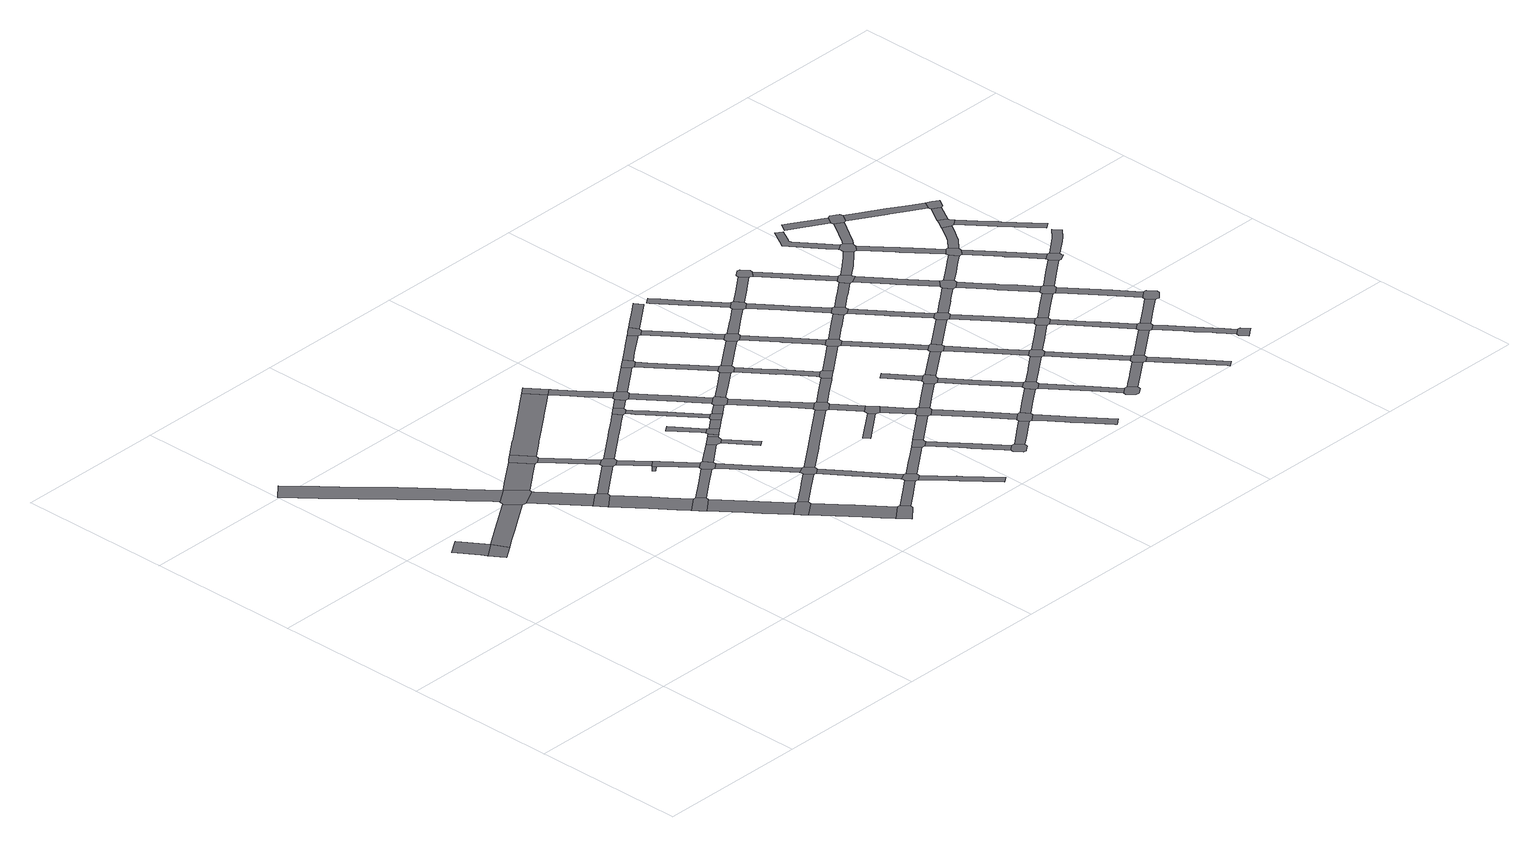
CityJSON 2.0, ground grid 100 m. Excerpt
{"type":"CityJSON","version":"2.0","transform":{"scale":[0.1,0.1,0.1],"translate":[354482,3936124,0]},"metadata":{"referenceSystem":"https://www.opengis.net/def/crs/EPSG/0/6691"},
"CityObjects":{
"road1":{"type":"Road","attributes":{"RoadStructureAttribute.sectionType":"1"},"geometry":[{"type":"MultiSurface","lod":"1","boundaries":[[[0,1,2,3,4,5]]]}]},
"road2":{"type":"Road","geometry":[{"type":"MultiSurface","lod":"1","boundaries":[[[6,7,0,5]]]}]},
"road3":{"type":"Road","attributes":{"RoadStructureAttribute.sectionType":"1"},"geometry":[{"type":"MultiSurface","lod":"1","boundaries":[[[7,8,9,10,11,12,13,0]]]}]},
"road4":{"type":"Road","attributes":{"RoadStructureAttribute.sectionType":"1"},"geometry":[{"type":"MultiSurface","lod":"1","boundaries":[[[14,15,16,17,18,19,20,21,22,23,24,25,26,27,28,29,30]]]}]},
"road5":{"type":"Road","geometry":[{"type":"MultiSurface","lod":"1","boundaries":[[[11,31,32,33,34,30,29,35,12]]]}]},
"road6":{"type":"Road","attributes":{"RoadStructureAttribute.sectionType":"1"},"geometry":[{"type":"MultiSurface","lod":"1","boundaries":[[[36,37,38,33,32,39,40,41]]]}]},
"road7":{"type":"Road","geometry":[{"type":"MultiSurface","lod":"1","boundaries":[[[42,43,41,40,44,45,46,47]]]}]},
"road8":{"type":"Road","attributes":{"RoadStructureAttribute.sectionType":"1"},"geometry":[{"type":"MultiSurface","lod":"1","boundaries":[[[34,48,49,50,51,52,53,30]]]}]},
"road9":{"type":"Road","attributes":{"RoadStructureAttribute.sectionType":"1"},"geometry":[{"type":"MultiSurface","lod":"1","boundaries":[[[46,54,55,56,57,58,59,47]]]}]},
"road10":{"type":"Road","geometry":[{"type":"MultiSurface","lod":"1","boundaries":[[[60,61,62,63,64,51,50]]]}]},
"road11":{"type":"Road","geometry":[{"type":"MultiSurface","lod":"1","boundaries":[[[65,57,56,66,67,68,69]]]}]},
"road12":{"type":"Road","attributes":{"RoadStructureAttribute.sectionType":"1"},"geometry":[{"type":"MultiSurface","lod":"1","boundaries":[[[42,70,71,72,73,43]]]}]},
"road13":{"type":"Road","attributes":{"RoadStructureAttribute.sectionType":"1"},"geometry":[{"type":"MultiSurface","lod":"1","boundaries":[[[74,75,61,60,76,77,78,79,80]]]}]},
"road14":{"type":"Road","attributes":{"RoadStructureAttribute.sectionType":"1"},"geometry":[{"type":"MultiSurface","lod":"1","boundaries":[[[81,82,83,84,68,67,85,86,87]]]}]},
"road15":{"type":"Road","geometry":[{"type":"MultiSurface","lod":"1","boundaries":[[[79,88,72,71,89,90,91,92,93,80]]]}]},
"road16":{"type":"Road","attributes":{"RoadStructureAttribute.sectionType":"1"},"geometry":[{"type":"MultiSurface","lod":"1","boundaries":[[[94,95,96,97,65,69]]]}]},
"road17":{"type":"Road","geometry":[{"type":"MultiSurface","lod":"1","boundaries":[[[98,99,81,87,100,101,102]]]}]},
"road18":{"type":"Road","geometry":[{"type":"MultiSurface","lod":"1","boundaries":[[[103,104,105,106]]]}]},
"road19":{"type":"Road","attributes":{"RoadStructureAttribute.sectionType":"1"},"geometry":[{"type":"MultiSurface","lod":"1","boundaries":[[[90,89,107,108]]]}]},
"road20":{"type":"Road","attributes":{"RoadStructureAttribute.sectionType":"1"},"geometry":[{"type":"MultiSurface","lod":"1","boundaries":[[[109,110,111,102,101,112,113,114,115,116,117]]]}]},
"road21":{"type":"Road","attributes":{"RoadStructureAttribute.sectionType":"1"},"geometry":[{"type":"MultiSurface","lod":"1","boundaries":[[[107,103,106,118,119,120,121,122,123,124,125,108]]]}]},
"road22":{"type":"Road","attributes":{"RoadStructureAttribute.sectionType":"1"},"geometry":[{"type":"MultiSurface","lod":"1","boundaries":[[[126,127,128,129,130,131,63,62,132,133,134,135,136,137,138,139,140]]]}]},
"road23":{"type":"Road","geometry":[{"type":"MultiSurface","lod":"1","boundaries":[[[141,142,143,144,145,122,121,96,95]]]}]},
"road24":{"type":"Road","attributes":{"RoadStructureAttribute.sectionType":"1"},"geometry":[{"type":"MultiSurface","lod":"1","boundaries":[[[98,146,147,148,149,150,151,99]]]}]},
"road25":{"type":"Road","geometry":[{"type":"MultiSurface","lod":"1","boundaries":[[[116,152,153,154,155,156,117]]]}]},
"road26":{"type":"Road","attributes":{"RoadStructureAttribute.sectionType":"1"},"geometry":[{"type":"MultiSurface","lod":"1","boundaries":[[[92,157,158,159,160,161,162,163,164,165,166,167,168,169,170,171,172,93]]]}]},
"road27":{"type":"Road","attributes":{"RoadStructureAttribute.sectionType":"1"},"geometry":[{"type":"MultiSurface","lod":"1","boundaries":[[[173,174,175,143,142,176,177,178,179]]]}]},
"road28":{"type":"Road","attributes":{"RoadStructureAttribute.sectionType":"1"},"geometry":[{"type":"MultiSurface","lod":"1","boundaries":[[[180,145,144,181,182]]]}]},
"road29":{"type":"Road","geometry":[{"type":"MultiSurface","lod":"1","boundaries":[[[183,173,179,184,148,147,185,186,187,188]]]}]},
"road30":{"type":"Road","attributes":{"RoadStructureAttribute.sectionType":"1"},"geometry":[{"type":"MultiSurface","lod":"1","boundaries":[[[189,156,155,190,191,192,193,194]]]}]},
"road31":{"type":"Road","geometry":[{"type":"MultiSurface","lod":"1","boundaries":[[[181,195,196,197,198,182]]]}]},
"road32":{"type":"Road","geometry":[{"type":"MultiSurface","lod":"1","boundaries":[[[199,140,139,200]]]}]},
"road33":{"type":"Road","attributes":{"RoadStructureAttribute.sectionType":"1"},"geometry":[{"type":"MultiSurface","lod":"1","boundaries":[[[201,202,203,204,205]]]}]},
"road34":{"type":"Road","geometry":[{"type":"MultiSurface","lod":"1","boundaries":[[[206,207,165,164,208,209,210]]]}]},
"road35":{"type":"Road","attributes":{"RoadStructureAttribute.sectionType":"1"},"geometry":[{"type":"MultiSurface","lod":"1","boundaries":[[[211,212,213,214,186,185,215,216,217]]]}]},
"road36":{"type":"Road","attributes":{"RoadStructureAttribute.sectionType":"1"},"geometry":[{"type":"MultiSurface","lod":"1","boundaries":[[[218,198,197,219,220]]]}]},
"road37":{"type":"Road","attributes":{"RoadStructureAttribute.sectionType":"1"},"geometry":[{"type":"MultiSurface","lod":"1","boundaries":[[[195,221,222,196]]]}]},
"road38":{"type":"Road","geometry":[{"type":"MultiSurface","lod":"1","boundaries":[[[219,223,224,225,201,205,220]]]}]},
"road39":{"type":"Road","attributes":{"RoadStructureAttribute.sectionType":"1"},"geometry":[{"type":"MultiSurface","lod":"1","boundaries":[[[226,206,210,227,228]]]}]},
"road40":{"type":"Road","attributes":{"RoadStructureAttribute.sectionType":"1"},"geometry":[{"type":"MultiSurface","lod":"1","boundaries":[[[139,229,230,231,232,233,234,235,236,237,200]]]}]},
"road41":{"type":"Road","geometry":[{"type":"MultiSurface","lod":"1","boundaries":[[[211,217,238,194,193,239,240,241,242,243]]]}]},
"road42":{"type":"Road","attributes":{"RoadStructureAttribute.sectionType":"1"},"geometry":[{"type":"MultiSurface","lod":"1","boundaries":[[[208,244,245,246,247,248,249,250,251,209]]]}]},
"road43":{"type":"Road","attributes":{"RoadStructureAttribute.sectionType":"1"},"geometry":[{"type":"MultiSurface","lod":"1","boundaries":[[[224,252,253,254,225]]]}]},
"road44":{"type":"Road","geometry":[{"type":"MultiSurface","lod":"1","boundaries":[[[255,256,257,258,233,232,226,228]]]}]},
"road45":{"type":"Road","geometry":[{"type":"MultiSurface","lod":"1","boundaries":[[[259,248,247,254,253,260]]]}]},
"road46":{"type":"Road","attributes":{"RoadStructureAttribute.sectionType":"1"},"geometry":[{"type":"MultiSurface","lod":"1","boundaries":[[[261,262,263,264,240,239,265,266,267,268,269]]]}]},
"road47":{"type":"Road","attributes":{"RoadStructureAttribute.sectionType":"1"},"geometry":[{"type":"MultiSurface","lod":"1","boundaries":[[[188,270,271,272,273,274,275,276,277,183]]]}]},
"road48":{"type":"Road","attributes":{"RoadStructureAttribute.sectionType":"1"},"geometry":[{"type":"MultiSurface","lod":"1","boundaries":[[[278,279,280,281,256,255,282,283,284,285,286]]]}]},
"road49":{"type":"Road","attributes":{"RoadStructureAttribute.sectionType":"1"},"geometry":[{"type":"MultiSurface","lod":"1","boundaries":[[[242,287,288,289,290,291,292,243]]]}]},
"road50":{"type":"Road","attributes":{"RoadStructureAttribute.sectionType":"1"},"geometry":[{"type":"MultiSurface","lod":"1","boundaries":[[[293,294,295,296,297,298,259,260]]]}]},
"road51":{"type":"Road","attributes":{"RoadStructureAttribute.sectionType":"1"},"geometry":[{"type":"MultiSurface","lod":"1","boundaries":[[[299,258,257,300,301,302]]]}]},
"road52":{"type":"Road","geometry":[{"type":"MultiSurface","lod":"1","boundaries":[[[278,286,296,295,303,304,305,306]]]}]},
"road53":{"type":"Road","geometry":[{"type":"MultiSurface","lod":"1","boundaries":[[[307,308,290,289,309,310,311,312,313]]]}]},
"road54":{"type":"Road","attributes":{"RoadStructureAttribute.sectionType":"1"},"geometry":[{"type":"MultiSurface","lod":"1","boundaries":[[[314,315,316,304,303,317,318,319,320,321,322]]]}]},
"road55":{"type":"Road","geometry":[{"type":"MultiSurface","lod":"1","boundaries":[[[301,323,324,325,326,327,302]]]}]},
"road56":{"type":"Road","attributes":{"RoadStructureAttribute.sectionType":"1"},"geometry":[{"type":"MultiSurface","lod":"1","boundaries":[[[328,329,330,331]]]}]},
"road57":{"type":"Road","attributes":{"RoadStructureAttribute.sectionType":"1"},"geometry":[{"type":"MultiSurface","lod":"1","boundaries":[[[305,332,333,334,335,336,306]]]}]},
"road58":{"type":"Road","attributes":{"RoadStructureAttribute.sectionType":"1"},"geometry":[{"type":"MultiSurface","lod":"1","boundaries":[[[337,338,339,340,341,310,309,342,343,344,345,346]]]}]},
"road59":{"type":"Road","geometry":[{"type":"MultiSurface","lod":"1","boundaries":[[[322,321,347,275,274,348,349,350,351,352]]]}]},
"road60":{"type":"Road","attributes":{"RoadStructureAttribute.sectionType":"1"},"geometry":[{"type":"MultiSurface","lod":"1","boundaries":[[[353,354,355,356,324,323,357,358,359,360,361,362]]]}]},
"road61":{"type":"Road","attributes":{"RoadStructureAttribute.sectionType":"1"},"geometry":[{"type":"MultiSurface","lod":"1","boundaries":[[[363,313,312,364]]]}]},
"road62":{"type":"Road","attributes":{"RoadStructureAttribute.sectionType":"1"},"geometry":[{"type":"MultiSurface","lod":"1","boundaries":[[[365,366,367,368,369,349,348]]]}]},
"road63":{"type":"Road","attributes":{"RoadStructureAttribute.sectionType":"1"},"geometry":[{"type":"MultiSurface","lod":"1","boundaries":[[[370,371,372,326,325,373,374,375,376]]]}]},
"road64":{"type":"Road","geometry":[{"type":"MultiSurface","lod":"1","boundaries":[[[377,378,379,380,337,346,381,382,383,384]]]}]},
"road65":{"type":"Road","geometry":[{"type":"MultiSurface","lod":"1","boundaries":[[[385,386,387,368,367,328,331]]]}]},
"road66":{"type":"Road","geometry":[{"type":"MultiSurface","lod":"1","boundaries":[[[388,362,361,335,334,389,390,391,392,393]]]}]},
"road67":{"type":"Road","attributes":{"RoadStructureAttribute.sectionType":"1"},"geometry":[{"type":"MultiSurface","lod":"1","boundaries":[[[394,395,396,397,386,385]]]}]},
"road68":{"type":"Road","attributes":{"RoadStructureAttribute.sectionType":"1"},"geometry":[{"type":"MultiSurface","lod":"1","boundaries":[[[351,398,399,400,401,402,352]]]}]},
"road69":{"type":"Road","geometry":[{"type":"MultiSurface","lod":"1","boundaries":[[[403,404,405,406,407,396,395,363,364]]]}]},
"road70":{"type":"Road","attributes":{"RoadStructureAttribute.sectionType":"1"},"geometry":[{"type":"MultiSurface","lod":"1","boundaries":[[[408,409,410,411,412,391,390,413,414,415,416,417]]]}]},
"road71":{"type":"Road","geometry":[{"type":"MultiSurface","lod":"1","boundaries":[[[375,418,419,420,421,422,423,376]]]}]},
"road72":{"type":"Road","attributes":{"RoadStructureAttribute.sectionType":"1"},"geometry":[{"type":"MultiSurface","lod":"1","boundaries":[[[424,425,426,379,378,427,428,429,430]]]}]},
"road73":{"type":"Road","attributes":{"RoadStructureAttribute.sectionType":"1"},"geometry":[{"type":"MultiSurface","lod":"1","boundaries":[[[392,431,432,433,434,435,393]]]}]},
"road74":{"type":"Road","attributes":{"RoadStructureAttribute.sectionType":"1"},"geometry":[{"type":"MultiSurface","lod":"1","boundaries":[[[436,437,438,405,404,439,440,441,442,443]]]}]},
"road75":{"type":"Road","geometry":[{"type":"MultiSurface","lod":"1","boundaries":[[[401,400,444,445,446,408,417]]]}]},
"road76":{"type":"Road","attributes":{"RoadStructureAttribute.sectionType":"1"},"geometry":[{"type":"MultiSurface","lod":"1","boundaries":[[[447,448,449,450,419,418,451,452,453]]]}]},
"road77":{"type":"Road","attributes":{"RoadStructureAttribute.sectionType":"1"},"geometry":[{"type":"MultiSurface","lod":"1","boundaries":[[[406,454,455,456,457,407]]]}]},
"road78":{"type":"Road","geometry":[{"type":"MultiSurface","lod":"1","boundaries":[[[458,459,460,461,462,443,442,424,430]]]}]},
"road79":{"type":"Road","attributes":{"RoadStructureAttribute.sectionType":"1"},"geometry":[{"type":"MultiSurface","lod":"1","boundaries":[[[463,464,465,421,420,466,467,468,469]]]}]},
"road80":{"type":"Road","geometry":[{"type":"MultiSurface","lod":"1","boundaries":[[[470,471,472,447,453,434,433,473,474]]]}]},
"road81":{"type":"Road","attributes":{"RoadStructureAttribute.sectionType":"1"},"geometry":[{"type":"MultiSurface","lod":"1","boundaries":[[[475,476,477,478,479]]]}]},
"road82":{"type":"Road","attributes":{"RoadStructureAttribute.sectionType":"1"},"geometry":[{"type":"MultiSurface","lod":"1","boundaries":[[[480,481,482,446,445]]]}]},
"road83":{"type":"Road","attributes":{"RoadStructureAttribute.sectionType":"1"},"geometry":[{"type":"MultiSurface","lod":"1","boundaries":[[[483,484,485,486,487,488,489,490,491,492,493,494,495,496,459,458]]]}]},
"road84":{"type":"Road","geometry":[{"type":"MultiSurface","lod":"1","boundaries":[[[497,498,499,500,475,479,501,456,455,502,503]]]}]},
"road85":{"type":"Road","attributes":{"RoadStructureAttribute.sectionType":"1"},"geometry":[{"type":"MultiSurface","lod":"1","boundaries":[[[473,504,505,506,507,508,509,510,511,474]]]}]},
"road86":{"type":"Road","attributes":{"RoadStructureAttribute.sectionType":"1"},"geometry":[{"type":"MultiSurface","lod":"1","boundaries":[[[460,512,513,514,515,461]]]}]},
"road87":{"type":"Road","attributes":{"RoadStructureAttribute.sectionType":"1"},"geometry":[{"type":"MultiSurface","lod":"1","boundaries":[[[470,516,517,518,519,520,521,471]]]}]},
"road88":{"type":"Road","attributes":{"RoadStructureAttribute.sectionType":"1"},"geometry":[{"type":"MultiSurface","lod":"1","boundaries":[[[502,522,523,524,525,526,527,528,503]]]}]},
"road89":{"type":"Road","geometry":[{"type":"MultiSurface","lod":"1","boundaries":[[[529,481,480,530,531,532,533,534,508,507]]]}]},
"road90":{"type":"Road","attributes":{"RoadStructureAttribute.sectionType":"1"},"geometry":[{"type":"MultiSurface","lod":"1","boundaries":[[[535,536,537,538,539,540,541,542,543,544,545,546]]]}]},
"road91":{"type":"Road","attributes":{"RoadStructureAttribute.sectionType":"1"},"geometry":[{"type":"MultiSurface","lod":"1","boundaries":[[[547,548,549,500,499,550]]]}]},
"road92":{"type":"Road","geometry":[{"type":"MultiSurface","lod":"1","boundaries":[[[551,552,553,554,526,525,555,514,513,556]]]}]},
"road93":{"type":"Road","attributes":{"RoadStructureAttribute.sectionType":"1"},"geometry":[{"type":"MultiSurface","lod":"1","boundaries":[[[557,558,559,560,531,530,561,562,563]]]}]},
"road94":{"type":"Road","geometry":[{"type":"MultiSurface","lod":"1","boundaries":[[[519,518,564,565,566,567,568,540,539]]]}]},
"road95":{"type":"Road","attributes":{"RoadStructureAttribute.sectionType":"1"},"geometry":[{"type":"MultiSurface","lod":"1","boundaries":[[[569,570,571,572,573,534,533]]]}]},
"road96":{"type":"Road","attributes":{"RoadStructureAttribute.sectionType":"1"},"geometry":[{"type":"MultiSurface","lod":"1","boundaries":[[[574,575,576,577,578,579,580,581,582,551,556]]]}]},
"road97":{"type":"Road","geometry":[{"type":"MultiSurface","lod":"1","boundaries":[[[583,584,557,563,547,550,585,586,587,588]]]}]},
"road98":{"type":"Road","attributes":{"RoadStructureAttribute.sectionType":"1"},"geometry":[{"type":"MultiSurface","lod":"1","boundaries":[[[589,590,591,565,564,592,593,594,595,596]]]}]},
"road99":{"type":"Road","attributes":{"RoadStructureAttribute.sectionType":"1"},"geometry":[{"type":"MultiSurface","lod":"1","boundaries":[[[597,598,599,554,553,600,601,602,603]]]}]},
"road100":{"type":"Road","attributes":{"RoadStructureAttribute.sectionType":"1"},"geometry":[{"type":"MultiSurface","lod":"1","boundaries":[[[604,605,606,607,608,609,567,566]]]}]},
"road101":{"type":"Road","geometry":[{"type":"MultiSurface","lod":"1","boundaries":[[[610,611,612,578,577,613,614,615,616,617]]]}]},
"road102":{"type":"Road","attributes":{"RoadStructureAttribute.sectionType":"1"},"geometry":[{"type":"MultiSurface","lod":"1","boundaries":[[[618,619,620,587,586,621,622,623,624,625]]]}]},
"road103":{"type":"Road","geometry":[{"type":"MultiSurface","lod":"1","boundaries":[[[595,626,572,571,627,628,629,630,631,596]]]}]},
"road104":{"type":"Road","attributes":{"RoadStructureAttribute.sectionType":"1"},"geometry":[{"type":"MultiSurface","lod":"1","boundaries":[[[632,633,634,635,636,583,588]]]}]},
"road105":{"type":"Road","geometry":[{"type":"MultiSurface","lod":"1","boundaries":[[[625,624,637,603,602,638,639,640,641]]]}]},
"road106":{"type":"Road","attributes":{"RoadStructureAttribute.sectionType":"1"},"geometry":[{"type":"MultiSurface","lod":"1","boundaries":[[[642,643,644,645,646,628,627,647,648,649,650,651]]]}]},
"road107":{"type":"Road","geometry":[{"type":"MultiSurface","lod":"1","boundaries":[[[652,607,606,653,654,655,656,657,658,659]]]}]},
"road108":{"type":"Road","attributes":{"RoadStructureAttribute.sectionType":"1"},"geometry":[{"type":"MultiSurface","lod":"1","boundaries":[[[610,660,661,662,663,664,665,666,611]]]}]},
"road109":{"type":"Road","attributes":{"RoadStructureAttribute.sectionType":"1"},"geometry":[{"type":"MultiSurface","lod":"1","boundaries":[[[667,668,669,670,671,672,631,630]]]}]},
"road110":{"type":"Road","attributes":{"RoadStructureAttribute.sectionType":"1"},"geometry":[{"type":"MultiSurface","lod":"1","boundaries":[[[638,673,674,675,676,677,678,679,680,681,639]]]}]},
"road111":{"type":"Road","geometry":[{"type":"MultiSurface","lod":"1","boundaries":[[[682,683,684,685,642,651,634,633,686,687]]]}]},
"road112":{"type":"Road","attributes":{"RoadStructureAttribute.sectionType":"1"},"geometry":[{"type":"MultiSurface","lod":"1","boundaries":[[[688,689,690,655,654,691,692,693,694,695]]]}]},
"road113":{"type":"Road","attributes":{"RoadStructureAttribute.sectionType":"1"},"geometry":[{"type":"MultiSurface","lod":"1","boundaries":[[[640,696,697,698,699,700,641]]]}]},
"road114":{"type":"Road","geometry":[{"type":"MultiSurface","lod":"1","boundaries":[[[701,702,703,677,676,663,662,704,705]]]}]},
"road115":{"type":"Road","attributes":{"RoadStructureAttribute.sectionType":"1"},"geometry":[{"type":"MultiSurface","lod":"1","boundaries":[[[706,707,708,682,687,709,710,711,712,713]]]}]},
"road116":{"type":"Road","geometry":[{"type":"MultiSurface","lod":"1","boundaries":[[[714,715,716,717,688,695,718,670,669,719]]]}]},
"road117":{"type":"Road","attributes":{"RoadStructureAttribute.sectionType":"1"},"geometry":[{"type":"MultiSurface","lod":"1","boundaries":[[[720,721,684,683,722,723,724,725]]]}]},
"road118":{"type":"Road","attributes":{"RoadStructureAttribute.sectionType":"1"},"geometry":[{"type":"MultiSurface","lod":"1","boundaries":[[[726,727,728,729,730,731,732,733,734,735,736,737,701,705]]]}]},
"road119":{"type":"Road","geometry":[{"type":"MultiSurface","lod":"1","boundaries":[[[698,738,739,740,741,742,713,712,699]]]}]},
"road120":{"type":"Road","attributes":{"RoadStructureAttribute.sectionType":"1"},"geometry":[{"type":"MultiSurface","lod":"1","boundaries":[[[743,744,745,746,747,748,749,714,719]]]}]},
"road121":{"type":"Road","attributes":{"RoadStructureAttribute.sectionType":"1"},"geometry":[{"type":"MultiSurface","lod":"1","boundaries":[[[750,751,703,702,752,753,754]]]}]},
"road122":{"type":"Road","attributes":{"RoadStructureAttribute.sectionType":"1"},"geometry":[{"type":"MultiSurface","lod":"1","boundaries":[[[755,756,757,758,759,760,761,762,717,716]]]}]},
"road123":{"type":"Road","attributes":{"RoadStructureAttribute.sectionType":"1"},"geometry":[{"type":"MultiSurface","lod":"1","boundaries":[[[763,764,765,739,738,766,767,768,769]]]}]},
"road124":{"type":"Road","geometry":[{"type":"MultiSurface","lod":"1","boundaries":[[[725,724,770,771,772,773,774,746,745]]]}]},
"road125":{"type":"Road","attributes":{"RoadStructureAttribute.sectionType":"1"},"geometry":[{"type":"MultiSurface","lod":"1","boundaries":[[[775,741,740,776,777,778]]]}]},
"road126":{"type":"Road","attributes":{"RoadStructureAttribute.sectionType":"1"},"geometry":[{"type":"MultiSurface","lod":"1","boundaries":[[[779,780,781,782,783,784,785,786,787,788,789,790,791]]]}]},
"road127":{"type":"Road","geometry":[{"type":"MultiSurface","lod":"1","boundaries":[[[792,793,794,795,763,769,754,753,796,797]]]}]},
"road128":{"type":"Road","attributes":{"RoadStructureAttribute.sectionType":"1"},"geometry":[{"type":"MultiSurface","lod":"1","boundaries":[[[798,799,800,801,802,803,804,805,806,807,771,770]]]}]},
"road129":{"type":"Road","geometry":[{"type":"MultiSurface","lod":"1","boundaries":[[[808,759,758,809,810,811,812,813,814,779,791]]]}]},
"road130":{"type":"Road","attributes":{"RoadStructureAttribute.sectionType":"1"},"geometry":[{"type":"MultiSurface","lod":"1","boundaries":[[[815,816,773,772,817,818,819,820,821]]]}]},
"road131":{"type":"Road","attributes":{"RoadStructureAttribute.sectionType":"1"},"geometry":[{"type":"MultiSurface","lod":"1","boundaries":[[[822,823,824,825,826,827,828,829,830,831,832,833,834,792,797]]]}]},
"road132":{"type":"Road","geometry":[{"type":"MultiSurface","lod":"1","boundaries":[[[777,835,836,837,838,839,802,801,778]]]}]},
"road133":{"type":"Road","attributes":{"RoadStructureAttribute.sectionType":"1"},"geometry":[{"type":"MultiSurface","lod":"1","boundaries":[[[840,841,842,843,844,810,809,845,846,847,848,849]]]}]},
"road134":{"type":"Road","attributes":{"RoadStructureAttribute.sectionType":"1"},"geometry":[{"type":"MultiSurface","lod":"1","boundaries":[[[850,851,852,853,854,855,856]]]}]},
"road135":{"type":"Road","attributes":{"RoadStructureAttribute.sectionType":"1"},"geometry":[{"type":"MultiSurface","lod":"1","boundaries":[[[857,858,859,860,813,812,861,862,863]]]}]},
"road136":{"type":"Road","attributes":{"RoadStructureAttribute.sectionType":"1"},"geometry":[{"type":"MultiSurface","lod":"1","boundaries":[[[864,794,793,865,866,867]]]}]},
"road137":{"type":"Road","geometry":[{"type":"MultiSurface","lod":"1","boundaries":[[[868,828,827,869,870,871,872]]]}]},
"road138":{"type":"Road","attributes":{"RoadStructureAttribute.sectionType":"1"},"geometry":[{"type":"MultiSurface","lod":"1","boundaries":[[[873,874,875,836,835,876,877,878,879,880]]]}]},
"road139":{"type":"Road","geometry":[{"type":"MultiSurface","lod":"1","boundaries":[[[881,821,820,882,883,884,885,886,840,849]]]}]},
"road140":{"type":"Road","geometry":[{"type":"MultiSurface","lod":"1","boundaries":[[[887,888,889,854,853,857,863,890]]]}]},
"road141":{"type":"Road","attributes":{"RoadStructureAttribute.sectionType":"1"},"geometry":[{"type":"MultiSurface","lod":"1","boundaries":[[[891,892,838,837,893,894]]]}]},
"road142":{"type":"Road","geometry":[{"type":"MultiSurface","lod":"1","boundaries":[[[879,867,866,895,896,897,898,899,900,880]]]}]},
"road143":{"type":"Road","attributes":{"RoadStructureAttribute.sectionType":"1"},"geometry":[{"type":"MultiSurface","lod":"1","boundaries":[[[901,902,903,904,883,882,905,906,907,908,909]]]}]},
"road144":{"type":"Road","attributes":{"RoadStructureAttribute.sectionType":"1"},"geometry":[{"type":"MultiSurface","lod":"1","boundaries":[[[910,911,912,886,885,913,914,915,916,917]]]}]},
"road145":{"type":"Road","geometry":[{"type":"MultiSurface","lod":"1","boundaries":[[[918,901,909,919,891,894,920,921,922,923]]]}]},
"road146":{"type":"Road","attributes":{"RoadStructureAttribute.sectionType":"1"},"geometry":[{"type":"MultiSurface","lod":"1","boundaries":[[[924,925,926,927,928,929,930,931,932,933,887,890]]]}]},
"road147":{"type":"Road","geometry":[{"type":"MultiSurface","lod":"1","boundaries":[[[934,935,936,937,938,939,917,916,940]]]}]},
"road148":{"type":"Road","attributes":{"RoadStructureAttribute.sectionType":"1"},"geometry":[{"type":"MultiSurface","lod":"1","boundaries":[[[937,941,942,938]]]}]},
"road149":{"type":"Road","attributes":{"RoadStructureAttribute.sectionType":"1"},"geometry":[{"type":"MultiSurface","lod":"1","boundaries":[[[943,944,945,946,947,948,949,918,923]]]}]},
"road150":{"type":"Road","attributes":{"RoadStructureAttribute.sectionType":"1"},"geometry":[{"type":"MultiSurface","lod":"1","boundaries":[[[950,951,952,953,954,955,934,940,956,957,958,959,960,961,962]]]}]},
"road151":{"type":"Road","geometry":[{"type":"MultiSurface","lod":"1","boundaries":[[[928,942,941,963,964,965,929]]]}]}
},
"vertices":[
[458,1769,0],[343,1942,0],[316,1924,0],[242,1875,0],[336,1733,0],[357,1701,0],
[418,1610,0],[506,1669,0],
[581,1720,0],[661,1774,0],[725,1817,0],[896,1933,0],[822,2016,0],[600,1866,0],
[804,2278,0],[688,2416,0],[621,2496,0],[549,2578,0],[403,2742,0],[252,2914,0],[98,3089,0],[3,3006,0],[158,2830,0],[309,2659,0],[454,2495,0],[527,2412,0],[592,2335,0],[708,2196,0],[807,2078,0],[832,2049,0],[937,2120,0],
[920,1929,0],[926,1928,0],[1037,1989,0],[1039,2009,0],[827,2020,0],
[1227,1747,0],[1142,1855,0],[1043,1982,0],[1043,1779,0],[1159,1630,0],[1258,1707,0],
[1315,1657,0],[1278,1704,0],[1186,1596,0],[1188,1593,0],[1214,1560,0],[1312,1637,0],
[1153,2095,0],[1160,2101,0],[1270,2184,0],[1180,2304,0],[1057,2211,0],[993,2163,0],
[1360,1374,0],[1457,1249,0],[1507,1186,0],[1606,1263,0],[1516,1378,0],[1459,1451,0],
[1290,2182,0],[1331,2212,0],[1333,2232,0],[1242,2351,0],[1201,2321,0],
[1625,1261,0],[1535,1150,0],[1562,1116,0],[1660,1194,0],[1663,1214,0],
[1435,1748,0],[1554,1839,0],[1516,1885,0],[1397,1795,0],
[1449,2067,0],[1444,2073,0],[1313,2155,0],[1405,2043,0],[1411,2035,0],[1516,1907,0],[1558,1935,0],
[1970,807,0],[1927,861,0],[1841,969,0],[1798,1023,0],[1700,944,0],[1760,869,0],[1873,729,0],
[1518,1905,0],[1574,1837,0],[1615,1867,0],[1617,1887,0],[1622,1891,0],[1578,1933,0],
[1786,1307,0],[1913,1403,0],[1877,1451,0],[1749,1354,0],
[2028,758,0],[1990,805,0],[1900,695,0],[1925,664,0],[2026,738,0],
[1703,1671,0],[1669,1641,0],[1684,1625,0],[1718,1653,0],
[1706,1679,0],[1744,1711,0],
[2185,542,0],[2175,553,0],[2172,557,0],[2072,481,0],[2074,479,0],[2121,420,0],[2187,338,0],[2239,274,0],[2337,353,0],
[1723,1658,0],[1726,1655,0],[1728,1652,0],[1879,1471,0],[1920,1501,0],[1772,1678,0],[1766,1685,0],[1765,1686,0],
[1709,2706,0],[1661,2670,0],[1657,2666,0],[1498,2545,0],[1363,2443,0],[1361,2442,0],[1452,2322,0],[1463,2331,0],[1566,2408,0],[1589,2426,0],[1677,2492,0],[1685,2498,0],[1796,2583,0],[1869,2638,0],[1776,2757,0],
[1933,1400,0],[1933,1399,0],[1973,1430,0],[1975,1450,0],[1939,1499,0],
[2146,848,0],[2267,939,0],[2231,988,0],[2145,922,0],[2111,896,0],[2110,895,0],
[2266,240,0],[2298,202,0],[2394,284,0],[2396,304,0],[2357,350,0],
[1832,2051,0],[1838,2055,0],[1848,2063,0],[1882,2088,0],[1923,2120,0],[1942,2134,0],[1980,2163,0],[2001,2179,0],[1965,2227,0],[1943,2210,0],[1917,2190,0],[1908,2183,0],[1809,2108,0],[1803,2104,0],[1795,2098,0],[1777,2084,0],
[2274,1038,0],[2139,1214,0],[2125,1232,0],[1952,1375,0],[2085,1201,0],[2095,1189,0],[2229,1013,0],
[1953,1509,0],[2125,1564,0],[2089,1612,0],
[2293,1035,0],[2234,1007,0],[2287,936,0],[2326,967,0],[2329,981,0],[2329,987,0],
[2471,436,0],[2437,335,0],[2502,384,0],[2509,390,0],[2611,467,0],[2576,516,0],
[2158,1562,0],[2190,1586,0],[2194,1616,0],[2158,1664,0],
[1824,2793,0],[1917,2675,0],
[2212,1722,0],[2078,1908,0],[2039,1879,0],[2166,1717,0],[2181,1698,0],
[2018,2267,0],[1998,2252,0],[2020,2176,0],[2052,2201,0],[2055,2220,0],
[2619,566,0],[2484,750,0],[2459,785,0],[2441,809,0],[2408,769,0],[2444,720,0],[2573,543,0],
[2171,1674,0],[2214,1631,0],[2178,1679,0],
[2292,1376,0],[2328,1402,0],
[2257,1664,0],[2266,1671,0],[2230,1718,0],
[2091,2323,0],[2085,2243,0],[2127,2275,0],
[1875,2631,0],[1947,2536,0],[1997,2469,0],[2094,2343,0],[2142,2379,0],[2068,2476,0],[2045,2506,0],[1948,2634,0],[1923,2667,0],
[2579,535,0],[2631,465,0],[2671,494,0],[2673,505,0],[2674,514,0],[2638,563,0],
[2041,2148,0],[2054,2130,0],[2163,1988,0],[2311,1795,0],[2344,1818,0],[2196,2012,0],[2132,2096,0],[2073,2173,0],
[2289,1687,0],[2344,1730,0],[2308,1777,0],
[2147,2272,0],[2195,2308,0],[2198,2328,0],[2162,2376,0],
[2360,1817,0],[2396,1769,0],
[2830,307,0],[2824,314,0],[2810,331,0],[2805,336,0],[2743,332,0],[2785,282,0],[2790,276,0],[2951,86,0],[2991,116,0],
[2493,1111,0],[2502,1118,0],[2554,1157,0],[2602,1194,0],[2822,1361,0],[2785,1409,0],[2562,1239,0],[2464,1165,0],
[2484,1928,0],[2340,2118,0],[2330,2131,0],[2258,2226,0],[2176,2234,0],[2283,2094,0],[2292,2082,0],[2369,1980,0],[2436,1892,0],
[2785,599,0],[2788,601,0],[2904,689,0],[2868,736,0],[2802,686,0],[2750,647,0],
[2405,1776,0],[2462,1819,0],[2470,1824,0],[2433,1872,0],[2426,1867,0],[2374,1828,0],
[2306,2486,0],[2335,2432,0],[2408,2488,0],[2372,2535,0],
[2489,1822,0],[2537,1858,0],[2540,1878,0],[2504,1926,0],
[2898,760,0],[2895,757,0],[2924,686,0],[2964,716,0],[2965,726,0],[2967,736,0],[2930,784,0],
[2710,1632,0],[2683,1667,0],[2667,1688,0],[2635,1630,0],[2671,1583,0],[2681,1570,0],[2713,1527,0],[2788,1429,0],[2836,1466,0],
[2428,2485,0],[2468,2515,0],[2470,2535,0],[2434,2583,0],[2402,2558,0],
[2961,1165,0],[2749,1004,0],[2776,968,0],[2989,1130,0],
[2549,1885,0],[2645,1957,0],[2751,2037,0],[2714,2085,0],[2609,2005,0],
[3267,331,0],[3129,506,0],[3115,524,0],[3084,563,0],[3080,569,0],[3046,531,0],[3075,494,0],[3089,476,0],[3207,326,0],[3229,298,0],
[2787,1425,0],[2842,1358,0],[2889,1395,0],[2890,1400,0],[2892,1415,0],[2856,1463,0],
[2621,2314,0],[2612,2325,0],[2612,2326,0],[2510,2460,0],[2496,2395,0],[2572,2295,0],[2574,2292,0],[2580,2284,0],[2717,2105,0],[2757,2135,0],
[3140,943,0],[3176,895,0],
[2905,1275,0],[2938,1232,0],[2965,1195,0],[3014,1232,0],[2985,1269,0],
[2581,2694,0],[2556,2675,0],[2548,2669,0],[2537,2586,0],[2674,2689,0],[2685,2697,0],[2648,2745,0],
[3324,259,0],[3326,279,0],[3289,326,0],[3269,329,0],[3227,278,0],[3264,231,0],[3281,229,0],[3284,229,0],
[3018,1125,0],[3063,1167,0],[3058,1173,0],
[2761,2134,0],[2770,2034,0],[2772,2032,0],[2810,2064,0],[2813,2084,0],[2777,2132,0],
[3055,1078,0],[3143,963,0],[3191,999,0],[3146,1058,0],
[2991,1490,0],[3087,1563,0],[3102,1575,0],[3065,1623,0],[2955,1539,0],
[3177,895,0],[3196,892,0],[3244,928,0],[3247,948,0],[3211,996,0],
[3108,1673,0],[3083,1706,0],[2962,1865,0],[2959,1869,0],[2936,1899,0],[2897,1868,0],[2919,1838,0],[2923,1834,0],[3061,1653,0],[3068,1643,0],
[2705,2694,0],[2744,2725,0],[2747,2745,0],[2716,2797,0],[2679,2769,0],[2661,2755,0],
[3491,481,0],[3397,409,0],[3390,403,0],[3385,324,0],[3427,356,0],[3431,359,0],[3527,433,0],
[2920,2165,0],[2926,2170,0],[3027,2247,0],[2991,2294,0],[2884,2213,0],
[3398,726,0],[3393,733,0],[3356,781,0],[3309,744,0],[3344,697,0],[3350,690,0],[3494,501,0],[3541,538,0],
[3133,1599,0],[3165,1623,0],[3128,1670,0],
[3033,2345,0],[2903,2516,0],[2893,2529,0],[2889,2535,0],[2846,2508,0],[2849,2505,0],[2994,2314,0],
[3348,1025,0],[3457,1107,0],[3421,1155,0],[3311,1072,0],
[3547,430,0],[3595,467,0],[3598,487,0],[3561,535,0],[3541,537,0],
[2872,2914,0],[2847,2896,0],[2766,2835,0],[2812,2794,0],[2950,2899,0],[2961,2907,0],[2925,2955,0],
[3090,2294,0],[3053,2342,0],[3037,2344,0],[3047,2244,0],[3087,2274,0],
[3472,1212,0],[3331,1404,0],[3291,1375,0],[3422,1198,0],[3433,1182,0],
[3378,1785,0],[3342,1833,0],[3243,1758,0],
[3554,422,0],[3602,358,0],[3630,321,0],[3642,306,0],[3681,254,0],[3694,236,0],[3696,235,0],[3836,51,0],[3843,41,0],[3891,78,0],[3744,271,0],[3743,273,0],[3707,320,0],[3686,348,0],
[3520,1152,0],[3520,1155,0],[3531,1163,0],[3495,1211,0],[3432,1164,0],[3477,1104,0],[3517,1135,0],
[3189,2058,0],[3196,2048,0],[3335,1865,0],[3344,1853,0],[3384,1883,0],[3236,2079,0],[3229,2087,0],[3213,2108,0],
[3701,566,0],[3804,645,0],[3771,695,0],[3665,614,0],
[3197,2375,0],[3198,2376,0],[3304,2456,0],[3267,2504,0],[3165,2426,0],[3160,2423,0],
[3589,957,0],[3624,911,0],[3625,910,0],[3773,715,0],[3813,745,0],[3665,940,0],[3664,941,0],
[3344,1851,0],[3398,1782,0],[3438,1812,0],[3438,1813,0],[3441,1832,0],[3404,1880,0],
[2991,2891,0],[3125,2715,0],[3125,2714,0],[3139,2696,0],[3270,2524,0],[3310,2554,0],[3179,2726,0],[3170,2739,0],[3165,2744,0],[3065,2877,0],[3021,2934,0],[2981,2904,0],
[3698,1364,0],[3620,1306,0],[3579,1274,0],[3734,1316,0],
[3864,673,0],[3864,677,0],[3866,693,0],[3833,743,0],[3773,714,0],[3824,642,0],
[3740,1415,0],[3659,1521,0],[3579,1627,0],[3577,1629,0],[3534,1604,0],[3539,1596,0],[3700,1384,0],
[3324,2453,0],[3364,2484,0],[3366,2504,0],[3330,2551,0],[3313,2554,0],
[3547,1914,0],[3549,1915,0],[3654,1995,0],[3618,2043,0],[3511,1962,0],
[3972,446,0],[3983,432,0],[4070,316,0],[4120,250,0],[4160,280,0],[4134,315,0],[4022,463,0],[4012,476,0],[3954,554,0],
[3760,1412,0],[3740,1414,0],[3751,1314,0],[3754,1314,0],[3794,1344,0],[3797,1364,0],
[3513,2287,0],[3512,2288,0],[3492,2315,0],[3448,2289,0],[3472,2258,0],[3473,2256,0],[3620,2063,0],[3660,2093,0],
[3939,824,0],[3936,822,0],[3911,803,0],[3974,775,0],[3975,776,0],[4083,858,0],[4046,906,0],
[3473,2584,0],[3478,2588,0],[3581,2666,0],[3544,2714,0],[3442,2637,0],[3437,2632,0],
[4221,233,0],[4180,277,0],[4166,279,0],[4117,230,0],[4158,185,0],[4177,183,0],[4178,183,0],[4218,213,0],
[3941,1150,0],[3934,1160,0],[3905,1198,0],[3869,1163,0],[3894,1130,0],[3901,1120,0],[4049,926,0],[4089,956,0],
[3620,2060,0],[3674,1992,0],[3716,2020,0],[3714,2023,0],[3717,2043,0],[3680,2091,0],
[3904,1445,0],[4011,1526,0],[3974,1574,0],[3867,1493,0],[3865,1491,0],
[4049,924,0],[4103,856,0],[4142,886,0],[4145,906,0],[4109,954,0],
[4015,1627,0],[3911,1764,0],[3875,1811,0],[3866,1823,0],[3848,1846,0],[3807,1817,0],[3826,1793,0],[3836,1780,0],[3896,1701,0],[3977,1594,0],
[3546,2734,0],[3598,2662,0],[3602,2657,0],[3638,2693,0],[3643,2713,0],[3607,2761,0],[3592,2763,0],[3586,2763,0],
[4327,313,0],[4328,313,0],[4436,394,0],[4399,442,0],[4291,361,0],[4284,355,0],[4229,314,0],
[3822,2123,0],[3826,2126,0],[3927,2202,0],[3894,2253,0],[3793,2176,0],[3786,2171,0],
[4193,737,0],[4252,659,0],[4256,654,0],[4402,462,0],[4442,492,0],[4323,649,0],[4294,686,0],[4292,689,0],[4236,762,0],
[4071,1553,0],[4074,1573,0],[4037,1621,0],[4017,1623,0],[4027,1524,0],[4031,1523,0],
[3935,2302,0],[3780,2510,0],[3779,2511,0],[3732,2488,0],[3738,2480,0],[3741,2476,0],[3746,2469,0],[3896,2272,0],
[4251,987,0],[4252,988,0],[4359,1069,0],[4322,1117,0],[4215,1035,0],
[4496,421,0],[4498,441,0],[4462,489,0],[4453,392,0],[4456,391,0],
[4222,1355,0],[4218,1360,0],[4184,1404,0],[4141,1378,0],[4178,1330,0],[4183,1324,0],[4325,1137,0],[4365,1168,0],
[4000,2229,0],[3995,2236,0],[3997,2256,0],[3957,2301,0],[3896,2271,0],[3947,2200,0],
[4150,1706,0],[4143,1701,0],[4179,1652,0],[4179,1653,0],[4284,1732,0],[4248,1780,0],
[4517,311,0],[4596,206,0],[4603,198,0],[4664,118,0],[4741,16,0],[4750,4,0],[4790,34,0],[4703,148,0],[4643,228,0],[4637,236,0],[4611,270,0],[4581,310,0],
[4378,1067,0],[4418,1097,0],[4421,1117,0],[4384,1165,0],[4366,1167,0],
[4078,2027,0],[4099,2000,0],[4251,1800,0],[4292,1845,0],[4147,2036,0],[4128,2060,0],[4128,2061,0],
[4569,570,0],[4565,567,0],[4606,522,0],[4713,603,0],[4677,651,0],
[4076,2316,0],[4107,2342,0],[4145,2373,0],[4192,2418,0],[4156,2467,0],[4104,2418,0],[4072,2391,0],[4037,2362,0],
[4718,703,0],[4593,867,0],[4569,899,0],[4529,869,0],[4554,836,0],[4561,826,0],[4679,671,0],
[4304,1730,0],[4352,1766,0],[4355,1786,0],[4318,1834,0],[4299,1837,0],
[4489,1245,0],[4526,1197,0],[4630,1277,0],[4594,1325,0],
[4192,2525,0],[4114,2633,0],[4083,2676,0],[4027,2753,0],[4026,2773,0],[4031,2780,0],[4077,2860,0],[4034,2886,0],[3986,2803,0],[3960,2759,0],[4032,2660,0],[4108,2556,0],[4152,2496,0],
[4773,630,0],[4776,650,0],[4740,698,0],[4720,701,0],[4729,601,0],[4733,600,0],
[4414,1585,0],[4439,1553,0],[4450,1537,0],[4597,1345,0],[4644,1382,0],[4562,1490,0],[4498,1574,0],[4486,1590,0],[4479,1599,0],[4466,1616,0],
[4158,2487,0],[4212,2418,0],[4247,2454,0],[4248,2474,0],[4256,2483,0],[4212,2524,0],[4203,2525,0],
[4475,1952,0],[4425,1914,0],[4430,1842,0],[4462,1867,0],[4512,1905,0],[4570,1950,0],[4534,1998,0],
[4846,452,0],[4865,426,0],[4880,407,0],[4944,323,0],[4957,305,0],[5027,214,0],[5067,245,0],[5021,305,0],[4981,357,0],[4920,438,0],[4906,456,0],[4883,486,0],[4826,561,0],
[4650,1275,0],[4698,1311,0],[4701,1331,0],[4664,1379,0],[4646,1382,0],
[4569,2053,0],[4493,2147,0],[4452,2199,0],[4404,2258,0],[4394,2271,0],[4221,2406,0],[4354,2240,0],[4360,2233,0],[4367,2224,0],[4532,2020,0],
[4096,2865,0],[4173,2820,0],[4299,2745,0],[4331,2726,0],[4363,2777,0],[4172,2891,0],[4127,2917,0],
[4336,2706,0],[4326,2692,0],[4276,2615,0],[4229,2542,0],[4275,2503,0],[4322,2574,0],[4388,2676,0],
[4845,777,0],[4881,729,0],[4987,809,0],[4950,857,0],
[5086,242,0],[5024,195,0],[5061,146,0],[5092,170,0],[5123,194,0],
[4893,1056,0],[4852,1109,0],[4850,1112,0],[4658,1265,0],[4802,1076,0],[4803,1074,0],[4953,876,0],[4999,916,0],
[4533,2018,0],[4590,1948,0],[4626,1983,0],[4625,1985,0],[4626,2005,0],[4589,2052,0],
[4439,2732,0],[4434,2751,0],[4383,2782,0],[4408,2681,0],
[4881,1545,0],[4773,1462,0],[4809,1415,0],[4918,1498,0],
[5007,806,0],[5010,802,0],[5055,842,0],[5058,862,0],[5021,910,0],[5001,912,0],
[4925,1595,0],[4780,1782,0],[4771,1795,0],[4748,1825,0],[4703,1800,0],[4733,1762,0],[4740,1752,0],[4798,1677,0],[4884,1565,0],
[4695,2180,0],[4685,2166,0],[4647,2111,0],[4693,2072,0],[4722,2113,0],[4746,2148,0],[4777,2199,0],[4725,2230,0],
[4945,1594,0],[4883,1559,0],[4938,1495,0],[4982,1520,0],[4978,1526,0],[4980,1546,0],
[4622,2554,0],[4631,2548,0],[4733,2487,0],[4735,2486,0],[4828,2431,0],[4859,2483,0],[4796,2520,0],[4742,2553,0],[4663,2600,0],[4537,2674,0],
[4836,2232,0],[4825,2245,0],[4821,2251,0],[4819,2271,0],[4767,2302,0],[4754,2279,0],[4797,2201,0],
[4885,2381,0],[4833,2412,0],
[5082,1624,0],[5083,1625,0],[5117,1651,0],[5175,1708,0],[5138,1756,0],[5077,1697,0],[5045,1671,0],
[5170,1818,0],[5167,1822,0],[5004,2024,0],[4993,2038,0],[4990,2042,0],[4959,2080,0],[4920,2049,0],[4954,2006,0],[4965,1993,0],[4970,1987,0],[5060,1875,0],[5089,1839,0],[5131,1787,0],
[4904,2386,0],[4935,2438,0],[4896,2461,0]
]}
